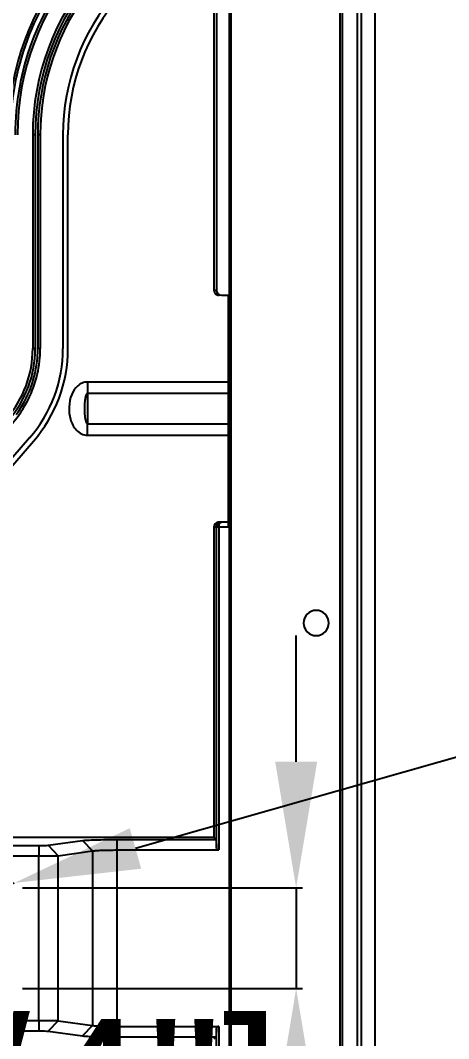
# Model space of a CAD drawing. Header units: millimetres. Extents: x -1070 to 42146, y 1440 to 12921.
# Drawn here: x 7173.8 to 7258.9, y 3247.9 to 3449.8 of the extents above; entities that cross this region are included whole.
import ezdxf

# ---------------------------------------------------------------- set-up
doc = ezdxf.new("R2010")
doc.units = ezdxf.units.MM
doc.layers.add('DIM', color=4, linetype='Continuous')
doc.styles.get("Standard").update_dxf_attribs({"font": 'arial.ttf'})
doc.dimstyles.new('ISO-200', dxfattribs={"dimtxt": 30, "dimasz": 25, "dimexe": 1.25, "dimexo": 5, "dimgap": 5, "dimtad": 1, "dimtoh": 1, "dimdec": 1, "dimdsep": 46, "dimtxsty": 'Standard', "dimcen": 2.5, "dimadec": 0, "dimazin": 0, "dimtfac": 1, "dimtdec": 1, "dimtmove": 0, "dimatfit": 3, "dimfxl": 1, "dimarcsym": 0})

# ---------------------------------------------------------------- blocks, each defined once
blk = doc.blocks.new('*D142')
at = {"layer": 'Defpoints', "color": 0, "transparency": 16777216}
for p in [(7169.27, 3277.83), (7169.27, 3257.83), (7228.58, 3257.83)]:
    blk.add_point(p, dxfattribs=at)
at = {"layer": 'DIM', "color": 0, "lineweight": -2, "transparency": 16777216}
for p, q in [((7228.58, 3302.83), (7228.58, 3327.83)), ((7174.27, 3277.83), (7229.83, 3277.83)), ((7228.58, 3277.83), (7228.58, 3257.83)), ((7174.27, 3257.83), (7229.83, 3257.83)), ((7228.58, 3232.83), (7228.58, 3207.83)), ((7228.58, 3207.83), (7072.85, 3207.83))]:
    blk.add_line(p, q, dxfattribs=at)
at = {"layer": 'DIM', "color": 0, "transparency": 16777216}
for points in [[(7224.42, 3302.83), (7232.75, 3302.83), (7228.58, 3277.83)], [(7224.42, 3232.83), (7232.75, 3232.83), (7228.58, 3257.83)]]:
    blk.add_solid(points, dxfattribs=at)
at = {"layer": 'DIM', "color": 0, "lineweight": -3, "transparency": 16777216, "insert": (7148.22, 3232.25), "char_height": 30, "attachment_point": 5}
blk.add_mtext('20 [3/4"]', dxfattribs=at)
blk = doc.blocks.new('*D131')
at = {"layer": 'Defpoints', "color": 0, "transparency": 16777216}
for p in [(7169.27, 3277.83), (7172.64, 3278.78)]:
    blk.add_point(p, dxfattribs=at)
at = {"layer": 'DIM', "color": 0, "lineweight": -2, "transparency": 16777216}
for p, q in [((7320.43, 3320.79), (7196.69, 3285.62)), ((7765.43, 3320.79), (7320.43, 3320.79)), ((7169.27, 3277.83), (7172.64, 3278.78))]:
    blk.add_line(p, q, dxfattribs=at)
at = {"layer": 'DIM', "color": 0, "transparency": 16777216}
blk.add_solid([(7195.55, 3289.63), (7197.83, 3281.61), (7172.64, 3278.78)], dxfattribs=at)
at = {"layer": 'DIM', "color": 0, "lineweight": -3, "transparency": 16777216, "insert": (7545.43, 3345.79), "char_height": 30, "attachment_point": 5}
blk.add_mtext('{\\fGulim|b0|i0|c134|p0;4-M8 through hole}', dxfattribs=at)

msp = doc.modelspace()

# ---------------------------------------------------------------- linework, layer by layer
at = {"color": 7, "linetype": 'Continuous', "lineweight": -3}
for p, q in [((7237.302, 2894.641), (7237.302, 3641.011)), ((7237.797, 2894.668), (7237.797, 3640.984)), ((7240.76, 2894.668), (7240.76, 3640.984)), ((7241.467, 3640.946), (7241.467, 2894.706)), ((7244.175, 3640.721), (7244.175, 2894.931)), ((7215.307, 3640.326), (7215.307, 3350.326)), ((7215.648, 3639.326), (7215.648, 3395.326)), ((7212.756, 3508.01), (7212.756, 3396.326)), ((7212.275, 3476.184), (7212.275, 3396.326)), ((7176.298, 3427.148), (7176.298, 3384.728)), ((7176.798, 3427.148), (7176.298, 3427.148)), ((7176.798, 3427.148), (7176.798, 3384.728)), ((7177.298, 3427.148), (7177.298, 3384.728)), ((7177.798, 3427.148), (7177.298, 3427.148)), ((7177.798, 3427.148), (7177.798, 3384.728)), ((7182.298, 3427.148), (7182.298, 3384.728)), ((7183.298, 3384.728), (7183.298, 3427.148)), ((7212.275, 3396.326), (7212.756, 3396.326)), ((7213.757, 3395.326), (7215.175, 3395.326)), ((7215.175, 3350.326), (7215.175, 3395.326)), ((7215.648, 3395.326), (7215.648, 3350.326)), ((7176.798, 3384.728), (7176.298, 3384.728)), ((7177.798, 3384.728), (7177.298, 3384.728)), ((7187.175, 3378.1), (7187.175, 3375.855)), ((7215.175, 3378.1), (7187.175, 3378.1)), ((7187.175, 3375.855), (7187.175, 3369.796)), ((7215.175, 3375.855), (7187.175, 3375.855)), ((7187.175, 3367.552), (7187.175, 3369.796)), ((7187.175, 3369.796), (7215.175, 3369.796)), ((7175.675, 3367.015), (7152.684, 3340.566)), ((7153.439, 3339.91), (7176.43, 3366.359)), ((7187.175, 3367.552), (7215.175, 3367.552)), ((7213.722, 3350.326), (7213.275, 3350.326)), ((7215.175, 3350.326), (7213.722, 3350.326)), ((7215.175, 3349.326), (7215.175, 3350.326)), ((7215.307, 3350.326), (7215.307, 3185.326)), ((7215.648, 3350.326), (7215.648, 3349.326)), ((7212.275, 3349.326), (7212.275, 3287.826)), ((7212.74, 3349.326), (7212.275, 3349.326)), ((7212.74, 3285.819), (7212.74, 3349.326)), ((7213.239, 3349.326), (7212.74, 3349.326)), ((7213.239, 3349.326), (7213.239, 3285.319)), ((7213.722, 3349.326), (7213.239, 3349.326)), ((7215.175, 3349.326), (7213.722, 3349.326)), ((7215.648, 3349.326), (7215.648, 3186.326)), ((7212.275, 3287.826), (7048.537, 3287.826)), ((7179.347, 3286.261), (7186.187, 3287.199)), ((7186.187, 3287.199), (7188.191, 3285.126)), ((7193.021, 3287.392), (7193.021, 3285.319)), ((7193.021, 3287.392), (7212.687, 3287.392)), ((7212.275, 3287.826), (7212.687, 3287.392)), ((7212.687, 3287.392), (7212.74, 3285.819)), ((7162.344, 3286.208), (7177.487, 3286.208)), ((7177.487, 3286.208), (7177.487, 3284.135)), ((7179.347, 3286.261), (7181.351, 3284.187)), ((7181.351, 3284.187), (7188.191, 3285.126)), ((7188.191, 3285.126), (7188.191, 3250.526)), ((7193.021, 3285.319), (7193.021, 3250.333)), ((7193.021, 3285.319), (7213.239, 3285.319)), ((7162.344, 3284.135), (7177.487, 3284.135)), ((7177.487, 3251.517), (7177.487, 3284.135)), ((7181.351, 3251.465), (7181.351, 3284.187)), ((7162.344, 3251.517), (7177.487, 3251.517)), ((7177.487, 3251.517), (7177.487, 3249.444)), ((7181.351, 3251.465), (7179.347, 3249.391)), ((7181.351, 3251.465), (7188.191, 3250.526)), ((7162.344, 3249.444), (7177.487, 3249.444)), ((7179.347, 3249.391), (7186.187, 3248.453)), ((7188.191, 3250.526), (7186.187, 3248.453)), ((7193.021, 3250.333), (7193.021, 3248.26)), ((7193.021, 3250.333), (7213.239, 3250.333)), ((7212.74, 3249.833), (7212.687, 3248.26)), ((7212.74, 3186.326), (7212.74, 3249.833)), ((7213.239, 3250.333), (7213.239, 3186.326)), ((7193.021, 3248.26), (7212.687, 3248.26)), ((7212.687, 3248.26), (7212.275, 3247.826))]:
    msp.add_line(p, q, dxfattribs=at)
for centre, radius, start, end in [((7138.507, 3502.594), 53.5, 278, 319), ((7225.298, 3427.148), 53.958, 139, 175.98531), ((7225.298, 3427.148), 53.5, 139, 180), ((7225.298, 3427.148), 52.5, 139, 180), ((7225.298, 3427.148), 52.042, 139, 180), ((7225.298, 3427.148), 49, 139, 180), ((7225.298, 3427.148), 48.5, 139, 180), ((7225.298, 3427.148), 48, 142.41667, 180), ((7225.298, 3427.148), 47.5, 142.41991, 180), ((7225.298, 3427.148), 43, 139, 180), ((7225.298, 3427.148), 42, 139, 180), ((7155.298, 3384.728), 21, 319, 0), ((7155.298, 3384.728), 21.5, 319, 0), ((7155.298, 3384.728), 27, 319, 0), ((7155.298, 3384.728), 28, 319, 0), ((7155.298, 3384.728), 22, 355.44446, 0), ((7155.298, 3384.728), 22.5, 355.4116, 0), ((7155.298, 3384.728), 22, 323.55557, 355.44446), ((7155.298, 3384.728), 22.5, 328.12423, 355.4116), ((7155.298, 3384.728), 22.5, 319, 328.12423), ((7213.747, 3349.326), 1.007, 172.40486, 180.02706), ((7232.556, 3330.326), 2.5, 0, 180), ((7232.556, 3330.326), 2.5, 180, 0)]:
    msp.add_arc(centre, radius, start, end, dxfattribs=at)
for centre, major_axis, ratio, start_param, end_param in [((7213.275, 3396.326), (1.001, 0), 0.9993908, -3.1415927, -2.2672594), ((7213.757, 3396.326), (1.001, 0), 0.9993908, 3.1415927, 4.712389), ((7213.275, 3396.326), (1.001, 0), 0.9993908, -2.2672594, -1.5707963), ((7213.275, 3349.326), (1.001, 0), 0.9993908, 1.7538327, 3.1415927), ((7213.275, 3349.326), (1.001, 0), 0.9993908, 1.5707963, 1.7538327), ((7213.239, 3285.837), (0, 0.519), 0.9639109, -4.6774824, -3.1415927), ((7213.239, 3249.815), (0, 0.519), 0.9639109, 0, 1.5358897)]:
    msp.add_ellipse(centre, major_axis=major_axis, ratio=ratio, start_param=start_param, end_param=end_param, dxfattribs=at)
for points, knots in [([(7187.175, 3378.1), (7186.822, 3378.1), (7186.109, 3377.954), (7184.902, 3377.187), (7184.303, 3376.255), (7184.033, 3375.607)], [0, 0, 0, 0, 0.2504933, 0.5012053, 1, 1, 1, 1]), ([(7187.175, 3375.855), (7187.054, 3375.856), (7186.883, 3375.594), (7186.745, 3375.148), (7186.681, 3374.765), (7186.651, 3374.516)], [0, 0, 0, 0, 0.2437587, 0.4940204, 1, 1, 1, 1]), ([(7184.033, 3375.607), (7183.716, 3374.845), (7183.393, 3373.19), (7183.609, 3371.103), (7184.211, 3369.553), (7184.925, 3368.521), (7185.928, 3367.753), (7186.763, 3367.551), (7187.175, 3367.552)], [0, 0, 0, 0, 0.249787, 0.4997165, 0.6250246, 0.750226, 0.8752115, 1, 1, 1, 1]), ([(7186.651, 3374.516), (7186.602, 3374.11), (7186.557, 3373.288), (7186.563, 3372.262), (7186.614, 3371.443), (7186.682, 3370.842), (7186.789, 3370.34), (7186.922, 3369.983), (7187.077, 3369.796), (7187.175, 3369.796)], [0, 0, 0, 0, 0.2516199, 0.5050367, 0.6309465, 0.7555996, 0.878654, 0.9397781, 1, 1, 1, 1]), ([(7213.722, 3350.326), (7213.498, 3350.326), (7213.02, 3350.153), (7212.78, 3349.698), (7212.748, 3349.459)], [0, 0, 0, 0, 0.4819012, 1, 1, 1, 1]), ([(7213.239, 3349.326), (7213.239, 3349.46), (7213.266, 3349.713), (7213.37, 3350.077), (7213.579, 3350.326), (7213.722, 3350.326)], [0, 0, 0, 0, 0.3427027, 0.6340358, 1, 1, 1, 1]), ([(7186.187, 3287.199), (7186.502, 3287.242), (7187.346, 3287.291), (7189.622, 3287.377), (7191.585, 3287.392), (7193.021, 3287.392)], [0, 0, 0, 0, 0.1394179, 0.3700352, 1, 1, 1, 1]), ([(7177.487, 3286.208), (7177.878, 3286.208), (7178.497, 3286.222), (7179.119, 3286.229), (7179.347, 3286.261)], [0, 0, 0, 0, 0.6295514, 1, 1, 1, 1]), ([(7188.191, 3285.126), (7188.412, 3285.17), (7189.01, 3285.216), (7190.083, 3285.276), (7191.47, 3285.311), (7192.485, 3285.318), (7193.021, 3285.319)], [0, 0, 0, 0, 0.1397507, 0.3702691, 0.6675359, 1, 1, 1, 1]), ([(7177.487, 3284.135), (7178.299, 3284.134), (7179.587, 3284.147), (7180.875, 3284.157), (7181.351, 3284.187)], [0, 0, 0, 0, 0.6301791, 1, 1, 1, 1]), ([(7177.487, 3251.517), (7178.299, 3251.517), (7179.586, 3251.504), (7180.875, 3251.496), (7181.351, 3251.465)], [0, 0, 0, 0, 0.6302333, 1, 1, 1, 1]), ([(7177.487, 3249.444), (7177.878, 3249.444), (7178.497, 3249.43), (7179.119, 3249.422), (7179.347, 3249.391)], [0, 0, 0, 0, 0.6300009, 1, 1, 1, 1]), ([(7188.191, 3250.526), (7188.412, 3250.482), (7189.01, 3250.435), (7190.618, 3250.348), (7192.006, 3250.332), (7193.021, 3250.333)], [0, 0, 0, 0, 0.1397828, 0.3703359, 1, 1, 1, 1]), ([(7186.187, 3248.453), (7186.502, 3248.409), (7187.346, 3248.361), (7189.623, 3248.275), (7191.585, 3248.26), (7193.021, 3248.26)], [0, 0, 0, 0, 0.139507, 0.3700599, 1, 1, 1, 1])]:
    msp.add_open_spline(points, degree=3, knots=knots, dxfattribs=at)

# ---------------------------------------------------------------- dimensions: what is measured, and where the dimension line sits
at = {"layer": 'DIM', "color": 7, "lineweight": -3}
dim = msp.add_radius_dim(center=(7169.275, 3277.826), mpoint=(7172.641, 3278.783), text='{\\fGulim|b0|i0|c134|p0;4-M8 through hole}', dimstyle='ISO-200', dxfattribs=at)
dim.commit()
dim.dimension.update_dxf_attribs({"geometry": '*D131', "text_midpoint": (7545.433, 3320.788), "dimtype": 164})
dim = msp.add_linear_dim(base=(7228.584, 3257.826), p1=(7169.275, 3277.826), p2=(7169.275, 3257.826), angle=90, dimstyle='ISO-200', dxfattribs=at)
dim.commit()
dim.dimension.update_dxf_attribs({"geometry": '*D142', "text_midpoint": (7148.216, 3232.246)})

doc.saveas('drawing.dxf')
